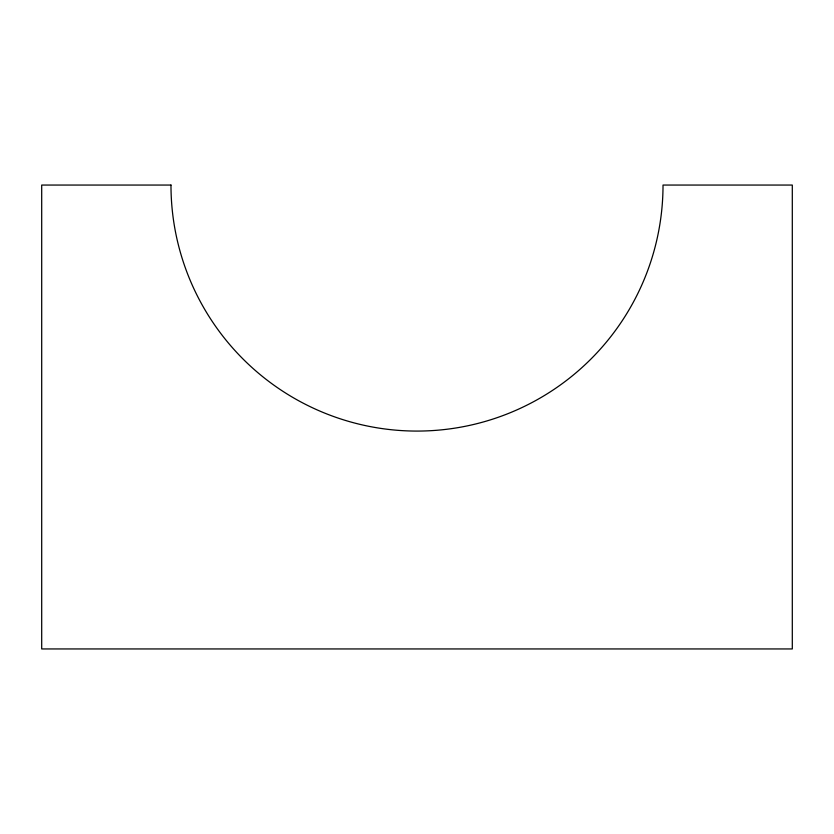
<?xml version="1.0" encoding="UTF-8"?>
<svg xmlns="http://www.w3.org/2000/svg" width="834" height="834" viewBox="0 0 834 834"><rect width="100%" height="100%" fill="white"/><g stroke="black" fill="none" stroke-linecap="round" stroke-linejoin="round"><path stroke-width="1.25" d="M170.98 185.054L41.7 185.054L41.7 648.946L792.3 648.946L792.3 185.054L663.02 185.054A246.02 246.02 0 0 1 417 431.074A246.02 246.02 0 0 1 170.98 185.054"/></g></svg>
